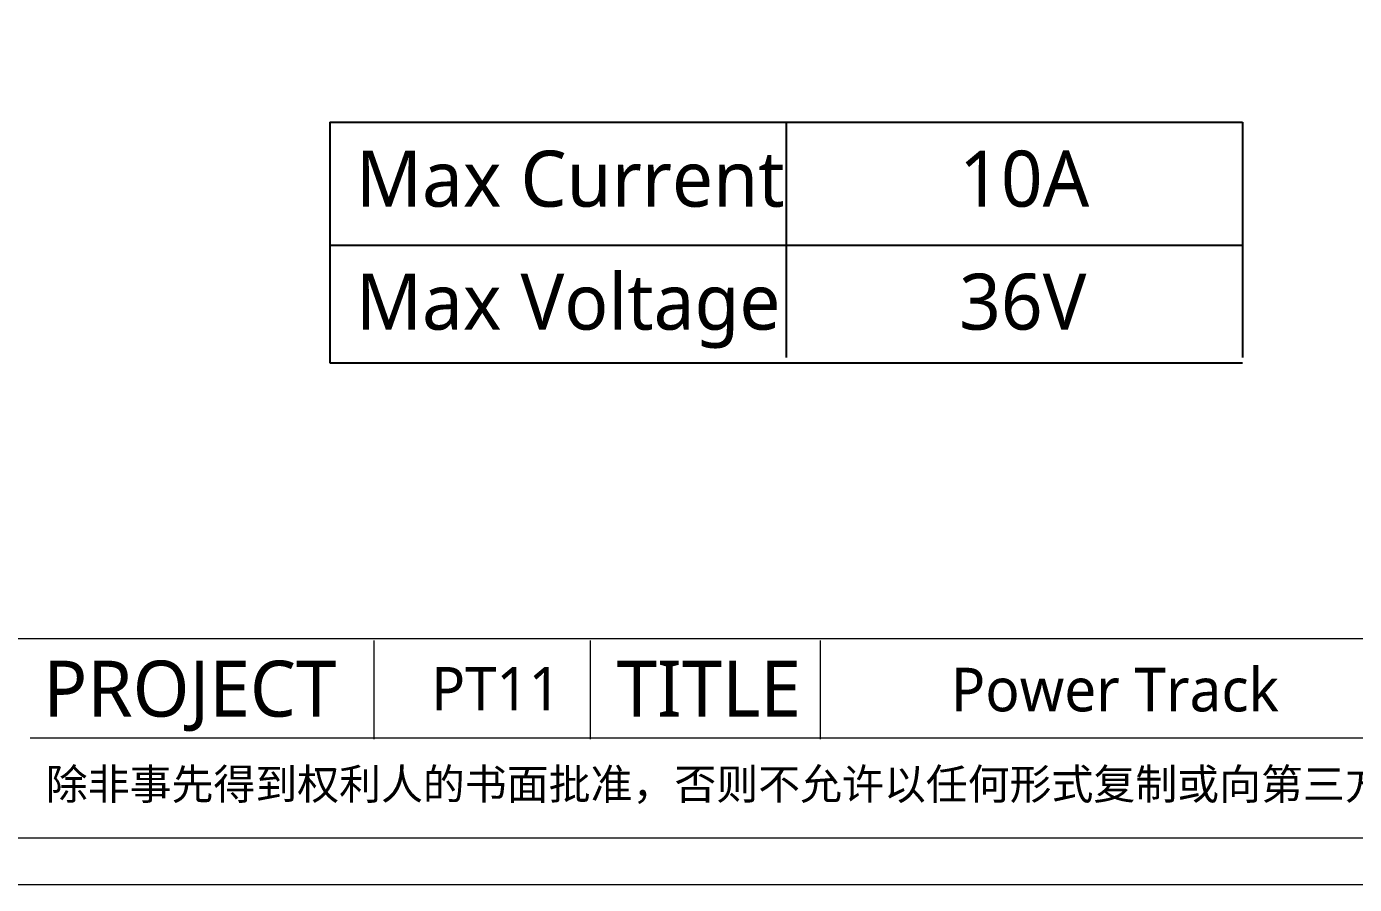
# Model space of a CAD drawing. Header units: millimetres. Extents: x 978 to 1917, y -47 to 489.
# Drawn here: x 1538.7 to 1662.1, y -46.7 to 32.9 of the extents above; entities that cross this region are included whole.
import ezdxf

# ---------------------------------------------------------------- set-up
doc = ezdxf.new("R2010")
doc.units = ezdxf.units.MM
doc.layers.get('Defpoints').update_dxf_attribs({"color": 6, "lineweight": 9})
doc.layers.add('Dimension', color=136, linetype='Continuous', lineweight=9)
doc.styles.add('微软雅黑-Light', font='')
doc.styles.get('微软雅黑-Light').set_extended_font_data('Microsoft YaHei Light')

msp = doc.modelspace()

# ---------------------------------------------------------------- linework, layer by layer
at = {"layer": 'Defpoints'}
for p, q in [((1469.638, -23.873), (1912.394, -23.873)), ((1570.965, -24.057), (1570.965, -33.221)), ((1591.063, -24.057), (1591.063, -33.221)), ((1612.447, -24.057), (1612.447, -33.221)), ((1912.394, -33.13), (1539.06, -33.13))]:
    msp.add_line(p, q, dxfattribs=at)
for points in [[(1916.758, -46.706), (1916.758, 271.894), (1465.318, 271.894), (1465.318, -46.706)], [(1912.438, -42.386), (1912.438, 267.574), (1469.638, 267.574), (1469.638, -42.386)]]:
    msp.add_lwpolyline(points, close=True, dxfattribs=at)
at = {"layer": 'Dimension', "lineweight": -3}
for p, q in [((1566.896, 24.058), (1651.677, 24.058)), ((1566.896, 24.058), (1566.896, 1.719)), ((1609.286, 24.058), (1609.286, 2.216)), ((1651.677, 24.058), (1651.677, 2.216)), ((1566.896, 12.64), (1651.677, 12.64)), ((1566.896, 1.719), (1651.677, 1.719))]:
    msp.add_line(p, q, dxfattribs=at)

# ---------------------------------------------------------------- texts
at = {"layer": 'Defpoints', "style": '微软雅黑-Light'}
for s, p in [('PROJECT', (1540.272, -31.126)), ('TITLE', (1593.532, -31.126))]:
    msp.add_text(s, height=5.1933, dxfattribs=at).set_placement(p)
for s, insert, char_height, width, attachment_point in [('PT11', (1576.308, -26.517), 4.0095, 14.99226, 1), ('Power Track', (1639.83, -28.644), 4.05, 60.21772, 5), ('除非事先得到权利人的书面批准，否则不允许以任何形式复制或向第三方披露本文件中的数据和信息，德恩基 拥有所有产权。 info@dengtec.com', (1540.505, -37.873), 2.854, 372.68416, 4)]:
    msp.add_mtext(s, dxfattribs=dict(at, insert=insert, char_height=char_height, width=width, attachment_point=attachment_point))
at = {"layer": 'Dimension', "lineweight": -3, "style": '微软雅黑-Light'}
for s, height, p in [('Max Current', 5.20426, (1569.302, 16.218)), ('10A', 5.2043, (1625.358, 16.218)), ('Max Voltage', 5.20426, (1569.302, 4.8)), ('36V', 5.2043, (1625.358, 4.8))]:
    msp.add_text(s, height=height, dxfattribs=at).set_placement(p)

doc.saveas('drawing.dxf')
